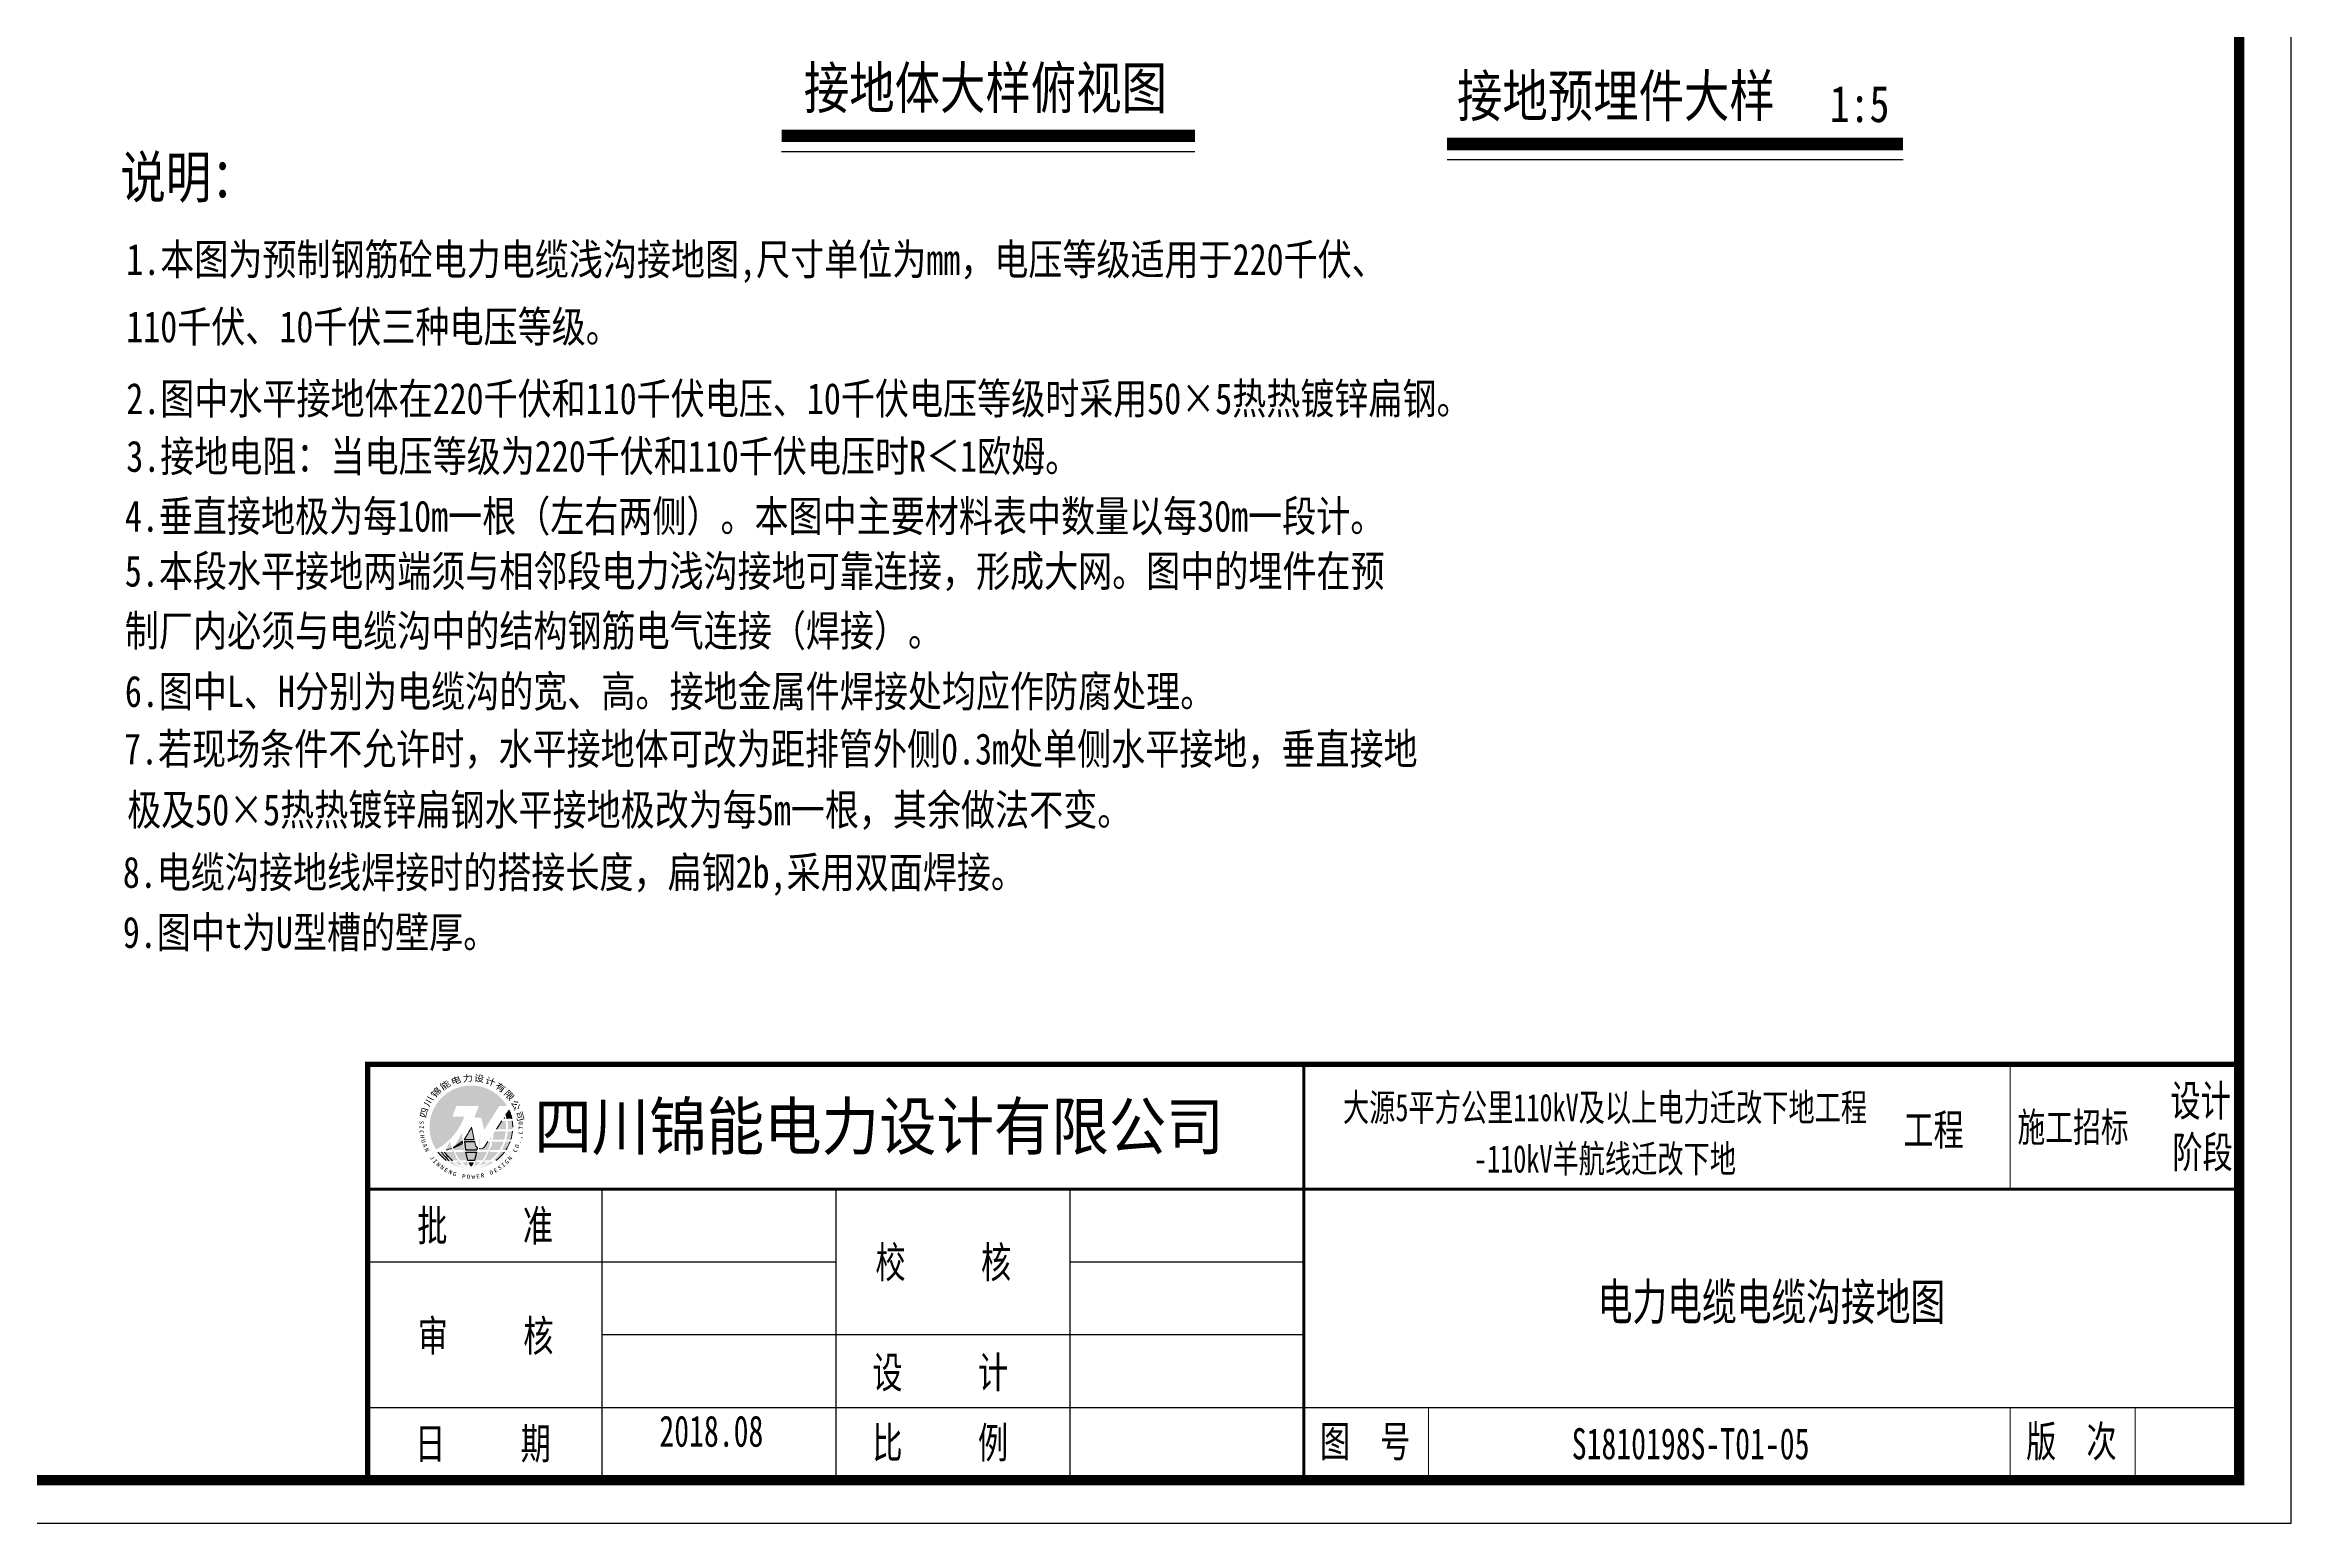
# Model space of a CAD drawing. Extents: x 468464 to 890083, y 3371610 to 6748633.
# Drawn here: x 470837.6 to 471053.6, y 3371609.6 to 3371751.8 of the extents above; entities that cross this region are included whole.
import ezdxf
from ezdxf.enums import TextEntityAlignment as Align

# ---------------------------------------------------------------- set-up
doc = ezdxf.new("R2010")
doc.units = 0
doc.layers.get('0').update_dxf_attribs({"linetype": 'CONTINUOUS'})
for name, color, linetype in [('GPSCOMMON', 7, 'CONTINUOUS'), ('原状电力线', 7, 'CONTINUOUS'), ('图框', 7, 'CONTINUOUS'), ('批量', 7, 'CONTINUOUS')]:
    doc.layers.add(name, color=color, linetype=linetype)
doc.styles.get("Standard").update_dxf_attribs({"font": '', "width": 0.75})
doc.styles.add('宋体-0.71', font='', dxfattribs={"width": 0.71})
doc.styles.add('宋体-0.8', font='', dxfattribs={"width": 0.8})
doc.styles.add('宋体-0.9', font='', dxfattribs={"width": 0.9})
doc.styles.add('宋体B', font='', dxfattribs={"width": 0.7, "height": 3.5})
doc.styles.add('宋体－0.71', font='', dxfattribs={"width": 0.71})
doc.styles.get('Standard').set_extended_font_data('SimSun')
doc.styles.get('宋体-0.71').set_extended_font_data('SimSun')
doc.styles.get('宋体-0.8').set_extended_font_data('SimSun')
doc.styles.get('宋体-0.9').set_extended_font_data('SimSun')
doc.styles.get('宋体B').set_extended_font_data('SimSun')
doc.styles.get('宋体－0.71').set_extended_font_data('SimSun')

# ---------------------------------------------------------------- blocks, each defined once
blk = doc.blocks.new('锦能logo')
h = blk.add_hatch(color=256)
h.set_gradient(color1=(0, 0, 255), color2=(209, 209, 255), rotation=134.99999999999994, one_color=1, tint=0.9100000262260437, name='CURVED')
h.paths.add_polyline_path([(2956.981062167134, 7398.653929549574, 0.1437894166291007), (2957.616142303794, 7396.491219602932, 0.1827803456007146), (2960.321191244089, 7399.67334109557), (2959.180153983889, 7399.67334109557), (2959.553200110413, 7400.673341095568), (2961.705198880404, 7400.673341095568), (2961.291227192975, 7399.563634659838), (2961.944313963222, 7399.563634659838), (2962.22901424623, 7398.383151630135), (2963.6834255885, 7400.673341095568), (2964.433883768071, 7400.673341095568, 0.7651000113716319)])
h = blk.add_hatch(color=256)
edge = h.paths.add_edge_path()
edge.add_line((2960.303633320672, 7397.453929549576), (2961.275626788034, 7397.453929549574))
edge.add_line((2961.275626788034, 7397.453929549574), (2961.028117067938, 7398.653859529253))
edge.add_arc((2949.396426195539, 7404.858068765025), 13.18288453989743, 325.8301632773273, 331.9250557706892, ccw=False)
h.paths.add_polyline_path([(2960.656764305257, 7395.45319312562), (2960.470422019384, 7396.254326736809), (2961.491919576964, 7396.254326736809), (2961.312051362964, 7395.45319312562)])
edge = h.paths.add_edge_path()
edge.add_line((2961.554203114296, 7396.67963156367), (2961.523220757679, 7396.454030657793))
edge.add_line((2961.523220757679, 7396.454030657793), (2960.438661576827, 7396.454030657792))
edge.add_line((2960.438661576827, 7396.454030657792), (2960.338518995747, 7397.25691873606))
edge.add_line((2960.338518995747, 7397.25691873606), (2961.331495671739, 7397.253929549575))
edge.add_line((2961.331495671739, 7397.253929549575), (2961.373950294682, 7397.011791336146))
edge.add_arc((2961.870947410163, 7397.066507578737), 0.4999999999999713, 186.2826018710461, 230.6920239323921)
h.paths.add_polyline_path([(2959.288296430605, 7396.660355698461), (2960.160759453479, 7397.090699799897), (2960.137815593471, 7397.262492086918)])
h = blk.add_hatch(color=256)
edge = h.paths.add_edge_path()
edge.add_spline(control_points=[(2964.321339429546, 7398.453929549575), (2964.333550000845, 7398.721104585125), (2964.320737977568, 7398.989764808892), (2964.28360268591, 7399.253929549574)], knot_values=[4.660048990562125, 4.660048990562125, 4.660048990562125, 4.660048990562125, 4.870036013834051, 4.870036013834051, 4.870036013834051, 4.870036013834051], degree=3, periodic=0)
edge.add_line((2964.28360268591, 7399.253929549574), (2963.946340973735, 7399.253929549574))
edge.add_line((2963.946340973735, 7399.253929549574), (2963.407530677874, 7398.453929549575))
edge.add_line((2963.407530677874, 7398.453929549575), (2964.321339429546, 7398.453929549575))
edge = h.paths.add_edge_path()
edge.add_line((2964.935806153789, 7399.253929549574), (2964.485973203536, 7399.253929549574))
edge.add_ellipse((2960.981062167133, 7398.653929549574), major_axis=(0, 4), ratio=0.8862548494234943, start_angle=267.13401601740213, end_angle=278.626926558679, ccw=False)
edge.add_line((2964.521647517566, 7398.453929549575), (2964.976059038221, 7398.453929549575))
edge.add_arc((2960.981062167133, 7398.653929549577), 3.999999999999988, 357.1340160173777, 359.9999999999757)
edge.add_arc((2960.981062167133, 7398.653929549573), 4, 1.13991e-11, 8.626926558690478)
edge = h.paths.add_edge_path()
edge.add_spline(control_points=[(2964.154284994874, 7397.453929549576), (2964.226842945412, 7397.701088076622), (2964.277265516587, 7397.956760359453), (2964.305052440105, 7398.228478990844), (2964.306294910523, 7398.241200859534), (2964.307479708482, 7398.253929549574)], knot_values=[4.39285942548523, 4.39285942548523, 4.39285942548523, 4.39285942548523, 4.597508568944722, 4.597508568944722, 4.607554696123628, 4.607554696123628, 4.607554696123628, 4.607554696123628], degree=3, periodic=0)
edge.add_line((2964.307479708481, 7398.253929549574), (2963.272828103908, 7398.253929549574))
edge.add_line((2963.272828103909, 7398.253929549574), (2963.152534636767, 7398.075323508726))
edge.add_ellipse((2960.981062167133, 7398.653929549574), major_axis=(0, 4), ratio=0.548638331573045, start_angle=252.54239687627899, end_angle=261.68290055675214, ccw=False)
edge.add_line((2963.074532614683, 7397.453929549574), (2964.154284994874, 7397.453929549574))
edge = h.paths.add_edge_path()
edge.add_line((2964.96101191556, 7398.253929549574), (2964.508311932138, 7398.253929549574))
edge.add_ellipse((2960.981062167133, 7398.653929549574), major_axis=(0, 4), ratio=0.8862548494234943, start_angle=252.5423968762787, end_angle=264.2608295227337, ccw=False)
edge.add_line((2964.362795140377, 7397.453929549574), (2964.796818972801, 7397.453929549574))
edge.add_arc((2960.981062167133, 7398.653929549573), 3.999999999999845, 342.5423968762892, 354.2608295227445)
edge = h.paths.add_edge_path()
edge.add_spline(control_points=[(2963.708071417149, 7396.453929549574), (2963.722060495244, 7396.476284119536), (2963.735835845721, 7396.498816594688), (2963.885982688607, 7396.750288058729), (2964.000270169787, 7396.996499318715), (2964.090091903093, 7397.253929549575)], knot_values=[4.097934744531436, 4.097934744531436, 4.097934744531436, 4.097934744531436, 4.119530461088637, 4.119530461088637, 4.337106801878666, 4.337106801878666, 4.337106801878666, 4.337106801878666], degree=3, periodic=0)
edge.add_line((2964.090091903093, 7397.253929549575), (2963.036809336644, 7397.253929549575))
edge.add_ellipse((2960.981062167133, 7398.653929549574), major_axis=(0, 4), ratio=0.548638331573045, start_angle=236.63298703077072, end_angle=249.5126848852783, ccw=False)
edge.add_line((2962.813875537502, 7396.453929549574), (2963.708071417149, 7396.453929549574))
edge = h.paths.add_edge_path()
edge.add_line((2964.728060966172, 7397.253929549575), (2964.301858023566, 7397.253929549575))
edge.add_ellipse((2960.981062167133, 7398.653929549574), major_axis=(0, 4), ratio=0.8862548494234943, start_angle=236.6329870307723, end_angle=249.51268488527768, ccw=False)
edge.add_line((2963.941737067337, 7396.453929549574), (2964.321720784831, 7396.453929549574))
edge.add_arc((2960.981062167133, 7398.653929549574), 3.999999999999916, 326.6329870307686, 339.5126848852755)
edge = h.paths.add_edge_path()
edge.add_spline(control_points=[(2962.784279539617, 7395.453929549574), (2963.0816886685, 7395.670685139674), (2963.349455536195, 7395.941706136046), (2963.573843342575, 7396.253929549574)], knot_values=[3.714253050741603, 3.714253050741603, 3.714253050741603, 3.714253050741603, 4.031885701711839, 4.031885701711839, 4.031885701711839, 4.031885701711839], degree=3, periodic=0)
edge.add_line((2963.573843342575, 7396.253929549574), (2962.736704828167, 7396.253929549574))
edge.add_ellipse((2960.981062167133, 7398.653929549574), major_axis=(0, 4), ratio=0.548638331573045, start_angle=216.8698976458475, end_angle=233.130102354157, ccw=False)
edge.add_line((2962.297794162909, 7395.453929549574), (2962.784279539617, 7395.453929549574))
edge = h.paths.add_edge_path()
edge.add_line((2964.181062167133, 7396.253929549574), (2963.817077685288, 7396.253929549574))
edge.add_ellipse((2960.981062167133, 7398.653929549574), major_axis=(0, 4), ratio=0.8862548494234943, start_angle=216.8698976458474, end_angle=233.1301023541559, ccw=False)
edge.add_line((2963.108073805749, 7395.453929549574), (2963.381062167133, 7395.453929549574))
edge.add_arc((2960.981062167133, 7398.653929549574), 3.999999999999961, 306.8698976458538, 323.1301023541625)
h = blk.add_hatch(color=256)
edge = h.paths.add_edge_path()
edge.add_line((2964.636341288388, 7400.278409326524), (2964.359166231878, 7399.866872934381))
edge.add_ellipse((2960.981062167133, 7398.653929549574), major_axis=(0, 4), ratio=0.8862548494234943, start_angle=281.5369590328168, end_angle=287.6520596271704, ccw=False)
edge.add_line((2964.45445762818, 7399.453929549574), (2964.900245755586, 7399.453929549574))
edge.add_arc((2960.981062167133, 7398.653929549574), 3.999999999999953, 11.53695903281878, 23.96132766610068)
edge = h.paths.add_edge_path()
edge.add_spline(control_points=[(2964.250670857409, 7399.453929549574), (2964.238540475621, 7399.518107791411), (2964.224955721538, 7399.581923909234), (2964.209926932942, 7399.645289493854)], knot_values=[4.923285607825284, 4.923285607825284, 4.923285607825284, 4.923285607825284, 4.974821320729691, 4.974821320729691, 4.974821320729691, 4.974821320729691], degree=3, periodic=0)
edge.add_line((2964.209926932942, 7399.645289493854), (2964.081043547701, 7399.453929549574))
edge.add_line((2964.081043547701, 7399.453929549574), (2964.250670857409, 7399.453929549574))
h = blk.add_hatch(color=256)
edge = h.paths.add_edge_path()
edge.add_ellipse((2960.981062167133, 7398.653929549574), major_axis=(0, 4), ratio=0.2227920946588142, start_angle=112.99399430776069, end_angle=123.36701296922661, ccw=False)
edge.add_arc((2957.627393821145, 7401.120008587621), 4.758928899940781, 290.43028847167915, 302.16282589198244, ccw=False)
edge.add_spline(control_points=[(2959.288581126923, 7396.660427776624), (2959.311716001526, 7396.59007686566), (2959.336077830355, 7396.521201268988), (2959.361581253227, 7396.453929549574)], knot_values=[2.11062697296516, 2.11062697296516, 2.11062697296516, 2.11062697296516, 2.174523381089376, 2.174523381089376, 2.174523381089376, 2.174523381089376], degree=3, periodic=0)
edge.add_line((2959.361581253227, 7396.453929549574), (2960.236789836156, 7396.453929549574))
edge = h.paths.add_edge_path()
edge.add_ellipse((2960.981062167133, 7398.653929549574), major_axis=(0, 4), ratio=0.548638331573045, start_angle=120.9869532087852, end_angle=123.36701296923081, ccw=False)
edge.add_arc((2957.627393821145, 7401.120008587621), 4.75892889994079, 281.33658652327006, 288.02179753906887, ccw=False)
edge.add_line((2958.562867329798, 7396.453929549574), (2959.148248796764, 7396.453929549574))
edge = h.paths.add_edge_path()
edge.add_ellipse((2960.981062167133, 7398.653929549574), major_axis=(0, 4), ratio=0.8862548494234943, start_angle=126.86989764584419, end_angle=143.1301023541536, ccw=False)
edge.add_line((2958.145046648978, 7396.253929549574), (2957.781062167133, 7396.253929549574))
edge.add_arc((2960.981062167133, 7398.653929549574), 3.999999999999808, 216.869897645844, 233.130102354156)
edge.add_line((2958.581062167133, 7395.453929549574), (2958.854050528517, 7395.453929549574))
edge = h.paths.add_edge_path()
edge.add_ellipse((2960.981062167133, 7398.653929549574), major_axis=(0, 4), ratio=0.548638331573045, start_angle=126.869897645843, end_angle=143.1301023541535, ccw=False)
edge.add_line((2959.225419506099, 7396.253929549574), (2958.388133573606, 7396.253929549574))
edge.add_spline(control_points=[(2958.388133573605, 7396.253929549574), (2958.428873015288, 7396.197209226918), (2958.47105159217, 7396.141861338325), (2958.514584378582, 7396.087959601681)], knot_values=[2.251264128307453, 2.251264128307453, 2.251264128307453, 2.251264128307453, 2.308950918631056, 2.308950918631056, 2.308950918631056, 2.308950918631056], degree=3, periodic=0)
edge.add_spline(control_points=[(2958.514584378582, 7396.087959601681), (2958.579933067868, 7396.007045694479), (2958.648333350761, 7395.929390565146), (2958.719497950681, 7395.855243577877)], knot_values=[2.308950918631056, 2.308950918631056, 2.308950918631056, 2.308950918631056, 2.395546711078183, 2.395546711078183, 2.395546711078183, 2.395546711078183], degree=3, periodic=0)
edge.add_spline(control_points=[(2958.719497950681, 7395.855243577877), (2958.784879693385, 7395.787121797534), (2958.852594748059, 7395.721961178952), (2958.922420333952, 7395.659955102126)], knot_values=[2.395546711078183, 2.395546711078183, 2.395546711078183, 2.395546711078183, 2.475105702872352, 2.475105702872352, 2.475105702872352, 2.475105702872352], degree=3, periodic=0)
edge.add_spline(control_points=[(2958.922420333952, 7395.659955102126), (2958.998625351018, 7395.592284003029), (2959.07734416236, 7395.528370189746), (2959.158287177293, 7395.46846503519)], knot_values=[2.475105702872352, 2.475105702872352, 2.475105702872352, 2.475105702872352, 2.5619333928921, 2.5619333928921, 2.5619333928921, 2.5619333928921], degree=3, periodic=0)
edge.add_spline(control_points=[(2959.158287177293, 7395.46846503519), (2959.164869775819, 7395.463593316706), (2959.171467084271, 7395.458748109767), (2959.178078946897, 7395.453929549574)], knot_values=[2.5619333928921, 2.5619333928921, 2.5619333928921, 2.5619333928921, 2.568994555918444, 2.568994555918444, 2.568994555918444, 2.568994555918444], degree=3, periodic=0)
edge.add_line((2959.178078946897, 7395.453929549574), (2959.664330171358, 7395.453929549574))
edge = h.paths.add_edge_path()
edge.add_ellipse((2960.981062167133, 7398.653929549574), major_axis=(0, 4), ratio=0.2227920946588142, start_angle=126.8698976458474, end_angle=143.1301023541531, ccw=False)
edge.add_line((2960.268127464225, 7396.253929549574), (2959.44278636639, 7396.253929549574))
edge.add_spline(control_points=[(2959.44278636639, 7396.253929549574), (2959.566802330377, 7395.968304404979), (2959.711907769087, 7395.717357848514), (2959.885958734283, 7395.492582574107), (2959.901564914547, 7395.473031038097), (2959.917281615523, 7395.453929549574)], knot_values=[2.239461292921109, 2.239461292921109, 2.239461292921109, 2.239461292921109, 2.525164764367402, 2.525164764367402, 2.553069319174483, 2.553069319174483, 2.553069319174483, 2.553069319174483], degree=3, periodic=0)
edge.add_line((2959.917281615523, 7395.453929549574), (2960.446361139952, 7395.453929549574))
edge = h.paths.add_edge_path()
edge.add_ellipse((2960.981062167133, 7398.653929549574), major_axis=(0, 4), ratio=0.8862548494234943, start_angle=148.2116693829467, end_angle=179.9999999999962, ccw=False)
edge.add_line((2959.113607321071, 7395.253929549574), (2958.873931416562, 7395.253929549574))
edge.add_arc((2960.981062167133, 7398.653929549574), 4, 238.2116693829475, 269.9999999999968)
h = blk.add_hatch(color=256)
edge = h.paths.add_edge_path()
edge.add_ellipse((2960.981062167133, 7398.653929549574), major_axis=(0, 4), ratio=0.548638331573045, start_angle=148.2116693829451, end_angle=156.4349843470533, ccw=False)
edge.add_line((2959.825009467735, 7395.253929549574), (2959.487741293253, 7395.253929549574))
edge.add_spline(control_points=[(2959.487741293253, 7395.253929549574), (2959.497414595796, 7395.248441286056), (2959.50711107926, 7395.243007554984), (2959.705199304247, 7395.133381292929), (2959.901981436066, 7395.049746957019), (2960.103702934556, 7394.987501514934)], knot_values=[2.675861574488249, 2.675861574488249, 2.675861574488249, 2.675861574488249, 2.685596137520381, 2.685596137520381, 2.87426176627722, 2.87426176627722, 2.87426176627722, 2.87426176627722], degree=3, periodic=0)
edge = h.paths.add_edge_path()
edge.add_ellipse((2960.981062167133, 7398.653929549574), major_axis=(0, 4), ratio=0.2227920946588142, start_angle=148.2116693829511, end_angle=159.7350271753392, ccw=False)
edge.add_line((2960.511610093494, 7395.253929549574), (2960.102659638547, 7395.253929549574))
edge.add_spline(control_points=[(2960.102659638531, 7395.253929549589), (2960.271023879841, 7395.093847910067), (2960.447455135382, 7394.981508139251), (2960.639160360004, 7394.912288348518), (2960.655780749933, 7394.90669959402), (2960.672395110727, 7394.901526130303)], knot_values=[2.660182515614395, 2.660182515614395, 2.660182515614395, 2.660182515614395, 2.946025558428636, 2.946025558428636, 2.973172350748402, 2.973172350748402, 2.973172350748402, 2.973172350748402], degree=3, periodic=0)
edge = h.paths.add_edge_path(flags=17)
edge.add_spline(control_points=[(2961.858516553375, 7394.987577166084), (2962.070582387616, 7395.053111472752), (2962.277192669183, 7395.142258694488), (2962.474328626089, 7395.253929549574)], knot_values=[3.408957094167295, 3.408957094167295, 3.408957094167295, 3.408957094167295, 3.607306422438473, 3.607306422438473, 3.607306422438473, 3.607306422438473], degree=3, periodic=0)
edge.add_line((2962.474328626089, 7395.253929549574), (2962.137114866532, 7395.253929549574))
edge.add_ellipse((2960.981062167133, 7398.653929549574), major_axis=(0, 4), ratio=0.548638331573045, start_angle=203.5677259901117, end_angle=211.7883306170559, ccw=False)
edge = h.paths.add_edge_path()
edge.add_line((2963.088192917704, 7395.253929549574), (2962.848517013196, 7395.253929549574))
edge.add_ellipse((2960.981062167133, 7398.653929549574), major_axis=(0, 4), ratio=0.8862548494234943, start_angle=179.9999999999962, end_angle=211.7883306170542, ccw=False)
edge.add_arc((2960.981062167133, 7398.653929549574), 4, 269.9999999999968, 301.7883306170561)
h = blk.add_hatch(color=256)
edge = h.paths.add_edge_path()
edge.add_spline(control_points=[(2962.871261622121, 7397.453929549574), (2962.886847128583, 7397.541483108903), (2962.900749563245, 7397.630106074602), (2962.912924268924, 7397.719561386606)], knot_values=[4.39846764421691, 4.39846764421691, 4.39846764421691, 4.39846764421691, 4.469670888643413, 4.469670888643413, 4.469670888643413, 4.469670888643413], degree=3, periodic=0)
edge.add_line((2962.912924268924, 7397.719561386606), (2962.734017808048, 7397.453929549574))
edge.add_line((2962.734017808048, 7397.453929549574), (2962.871261622121, 7397.453929549574))
edge = h.paths.add_edge_path()
edge.add_spline(control_points=[(2962.600473923594, 7396.453929549574), (2962.640374726167, 7396.559172065085), (2962.677499260145, 7396.668319759509), (2962.757534068245, 7396.932966224926), (2962.797902888273, 7397.091194768968), (2962.832336246277, 7397.253929549575)], knot_values=[4.108645960211935, 4.108645960211935, 4.108645960211935, 4.108645960211935, 4.208607940612338, 4.208607940612338, 4.343707102819545, 4.343707102819545, 4.343707102819545, 4.343707102819545], degree=3, periodic=0)
edge.add_line((2962.832336246277, 7397.253929549575), (2962.599315234083, 7397.253929549575))
edge.add_line((2962.599315234084, 7397.253929549575), (2962.271781169773, 7396.767622488517))
edge.add_arc((2961.870947410164, 7397.066507578737), 0.4999999999999713, 255.2323980017045, 323.2896350481477, ccw=False)
edge.add_ellipse((2960.981062167133, 7398.653929549574), major_axis=(0, 4), ratio=0.2227920946588142, start_angle=236.6329870307735, end_angle=238.820130398395, ccw=False)
edge.add_line((2961.72533449811, 7396.453929549574), (2962.600473923594, 7396.453929549574))
edge = h.paths.add_edge_path()
edge.add_spline(control_points=[(2962.044765516351, 7395.453929549574), (2962.077254990169, 7395.493381026517), (2962.109265684618, 7395.534732932496), (2962.280280676527, 7395.769808874506), (2962.408222392252, 7395.997981287271), (2962.519292112041, 7396.253929549574)], knot_values=[3.730062961207604, 3.730062961207604, 3.730062961207604, 3.730062961207604, 3.787747146551104, 3.787747146551104, 4.043715071269597, 4.043715071269597, 4.043715071269597, 4.043715071269597], degree=3, periodic=0)
edge.add_line((2962.519292112041, 7396.253929549574), (2961.693996870041, 7396.253929549574))
edge.add_ellipse((2960.981062167133, 7398.653929549574), major_axis=(0, 4), ratio=0.2227920946588142, start_angle=216.869897645847, end_angle=233.13010235415152, ccw=False)
edge.add_line((2961.515763194314, 7395.453929549574), (2962.044765516351, 7395.453929549574))
edge = h.paths.add_edge_path()
edge.add_spline(control_points=[(2961.687206736099, 7395.108670120731), (2961.710849277093, 7395.126184182917), (2961.734401723015, 7395.144603203798), (2961.757839030543, 7395.1639211968)], knot_values=[3.526917542540041, 3.526917542540041, 3.526917542540041, 3.526917542540041, 3.566033487143058, 3.566033487143058, 3.566033487143058, 3.566033487143058], degree=3, periodic=0)
edge.add_spline(control_points=[(2961.757839030543, 7395.1639211968), (2961.791066722037, 7395.191308827008), (2961.824062991302, 7395.220503344761), (2961.856756475953, 7395.251487690944)], knot_values=[3.566033487143058, 3.566033487143058, 3.566033487143058, 3.566033487143058, 3.621489197586636, 3.621489197586636, 3.621489197586636, 3.621489197586636], degree=3, periodic=0)
edge.add_spline(control_points=[(2961.856756475953, 7395.251487690944), (2961.857614028328, 7395.252300412498), (2961.858471372382, 7395.25311436548), (2961.859328506827, 7395.253929549591)], knot_values=[3.621489197586636, 3.621489197586636, 3.621489197586636, 3.621489197586636, 3.622943804725669, 3.622943804725669, 3.622943804725669, 3.622943804725669], degree=3, periodic=0)
edge.add_line((2961.85932850681, 7395.253929549574), (2961.450514240773, 7395.253929549574))
edge.add_ellipse((2960.981062167133, 7398.653929549574), major_axis=(0, 4), ratio=0.2227920946588142, start_angle=200.2593301670571, end_angle=211.7883306170499, ccw=False)
edge.add_spline(control_points=[(2961.289646889722, 7394.901389705381), (2961.306832910057, 7394.9067557857), (2961.32402443564, 7394.91257148374), (2961.34122246483, 7394.918837188779)], knot_values=[3.309935535646117, 3.309935535646117, 3.309935535646117, 3.309935535646117, 3.338035074114369, 3.338035074114369, 3.338035074114369, 3.338035074114369], degree=3, periodic=0)
edge.add_spline(control_points=[(2961.34122246483, 7394.918837188779), (2961.358880588583, 7394.925270518653), (2961.376545568579, 7394.932178255442), (2961.399365473753, 7394.941710888665), (2961.404513032477, 7394.943903845129), (2961.409660913406, 7394.946139630558)], knot_values=[3.338035074114369, 3.338035074114369, 3.338035074114369, 3.338035074114369, 3.36688635248987, 3.36688635248987, 3.375288881217743, 3.375288881217743, 3.375288881217743, 3.375288881217743], degree=3, periodic=0)
edge.add_spline(control_points=[(2961.409660913406, 7394.946139630558), (2961.433397456778, 7394.956448691416), (2961.457140850441, 7394.967668326879), (2961.480866759613, 7394.979792719738)], knot_values=[3.375288881217743, 3.375288881217743, 3.375288881217743, 3.375288881217743, 3.4140323934231, 3.4140323934231, 3.4140323934231, 3.4140323934231], degree=3, periodic=0)
edge.add_spline(control_points=[(2961.480866759613, 7394.979792719738), (2961.503459204677, 7394.991337890781), (2961.526035795927, 7395.003703437707), (2961.548575522274, 7395.016884337836)], knot_values=[3.4140323934231, 3.4140323934231, 3.4140323934231, 3.4140323934231, 3.450925001616034, 3.450925001616034, 3.450925001616034, 3.450925001616034], degree=3, periodic=0)
edge.add_spline(control_points=[(2961.548575522274, 7395.016884337836), (2961.572467203149, 7395.030855841071), (2961.596317464107, 7395.04574344226), (2961.620101281948, 7395.061541159631)], knot_values=[3.450925001616034, 3.450925001616034, 3.450925001616034, 3.450925001616034, 3.490030464037291, 3.490030464037291, 3.490030464037291, 3.490030464037291], degree=3, periodic=0)
edge.add_spline(control_points=[(2961.620101281948, 7395.061541159631), (2961.642535885747, 7395.076442700357), (2961.664911371012, 7395.092154027529), (2961.687206736099, 7395.108670120731)], knot_values=[3.490030464037291, 3.490030464037291, 3.490030464037291, 3.490030464037291, 3.526917542540041, 3.526917542540041, 3.526917542540041, 3.526917542540041], degree=3, periodic=0)
h = blk.add_hatch(color=256)
edge = h.paths.add_edge_path()
edge.add_spline(control_points=[(2960.981062167194, 7394.853935159444), (2960.981727004263, 7394.854017897967), (2960.991820073574, 7394.85503193055), (2961.038327152559, 7394.893489684063), (2961.071455213247, 7394.93046201283), (2961.148447622351, 7395.051408580002), (2961.192914586096, 7395.141947061633), (2961.236713616394, 7395.253929549574)], knot_values=[3.169311877621223, 3.169311877621223, 3.169311877621223, 3.169311877621223, 3.323781551669675, 3.323781551669675, 3.478251225718127, 3.478251225718127, 3.66092720216701, 3.66092720216701, 3.66092720216701, 3.66092720216701], degree=3, periodic=0)
edge.add_line((2961.236713616394, 7395.253929549574), (2960.725135237765, 7395.253929549574))
edge.add_spline(control_points=[(2960.725135237765, 7395.253929549574), (2960.779769687456, 7395.113926995359), (2960.836751859494, 7395.007446897527), (2960.9219513646, 7394.892951199977), (2960.953212038973, 7394.867689729759), (2960.977467314246, 7394.854184245434), (2960.980650265171, 7394.853986420347), (2960.981062167138, 7394.853935159435)], knot_values=[2.62227151623049, 2.62227151623049, 2.62227151623049, 2.62227151623049, 2.850686360674083, 2.850686360674083, 3.018171193868114, 3.018171193868114, 3.113873434683093, 3.113873434683093, 3.113873434683093, 3.113873434683093], degree=3, periodic=0)
at = {"color": 7, "lineweight": 0}
for p, q in [((2961.275626788034, 7397.453929549574), (2961.028117067938, 7398.653859529253)), ((2963.946340973735, 7399.253929549574), (2963.407530677874, 7398.453929549575)), ((2964.636341288388, 7400.278409326524), (2964.359166231878, 7399.866872934381)), ((2961.373950294682, 7397.011791336146), (2961.331495671739, 7397.253929549575)), ((2962.599315234083, 7397.253929549575), (2962.271781169773, 7396.767622488517))]:
    blk.add_line(p, q, dxfattribs=at)
for p, q in [((2960.137815593471, 7397.262492086918), (2959.288296430605, 7396.660355698461)), ((2959.288296430605, 7396.660355698461), (2960.160759453479, 7397.090699799897)), ((2960.160759453479, 7397.090699799897), (2960.137815593471, 7397.262492086918)), ((2960.303633320672, 7397.453929549576), (2961.275626788034, 7397.453929549574)), ((2960.338518995747, 7397.25691873606), (2961.331495671739, 7397.253929549575)), ((2960.338518995747, 7397.25691873606), (2960.438661576827, 7396.454030657792)), ((2961.554203114296, 7396.67963156367), (2961.523220757679, 7396.454030657793)), ((2960.438661576827, 7396.454030657792), (2961.523220757679, 7396.454030657793)), ((2960.470422019384, 7396.254326736809), (2961.491919576964, 7396.254326736809)), ((2960.656764305257, 7395.45319312562), (2960.470422019384, 7396.254326736809)), ((2961.312051362964, 7395.45319312562), (2960.656764305257, 7395.45319312562)), ((2961.491919576964, 7396.254326736809), (2961.312051362964, 7395.45319312562))]:
    blk.add_line(p, q)
for centre, radius, start, end in [((2949.396426195539, 7404.858068765025), 13.18288453989743, 325.8301632773273, 331.9250557706892), ((2960.981062167133, 7398.653929549574), 3.999999999999999, 11.53695903280796, 23.96132766610368), ((2960.981062167133, 7398.653929549573), 4, 0, 8.626926558710773), ((2957.627393821145, 7401.120008587621), 4.758928899940781, 281.3365865232777, 288.0217975390541), ((2961.870947410163, 7397.066507578737), 0.4999999999999713, 186.2826018710461, 230.6920239323921), ((2961.870947410164, 7397.066507578737), 0.4999999999999713, 255.232398001711, 323.2896350481268), ((2960.981062167133, 7398.653929549574), 4, 326.6329870307663, 339.5126848852572), ((2960.981062167133, 7398.653929549573), 3.999999999999999, 342.5423968762713, 354.2608295227657), ((2960.981062167133, 7398.653929549574), 4, 216.8698976458544, 233.1301023541664), ((2960.981062167133, 7398.653929549574), 4, 306.8698976458335, 323.1301023541456)]:
    blk.add_arc(centre, radius, start, end, dxfattribs=at)
for start_param, end_param in [(4.913746901175043, 5.020475540637175), (2.214297435588184, 2.498091544796467)]:
    blk.add_ellipse((2960.981062167133, 7398.653929549574), major_axis=(0, 4), ratio=0.8862548494234943, start_param=start_param, end_param=end_param)
blk.add_open_spline([(2958.388133573605, 7396.253929549574), (2958.612520476636, 7395.941522284908), (2958.880565643273, 7395.670749807746), (2959.178078946897, 7395.453929549574)], degree=3)
at = {"width": 1.199999999999999}
for s, height, rotation, style, p in [('能', 0.6, 34.0909090909091, '宋体-0.8', (2958.246008285137, 7402.167906883606)), ('电', 0.6, 20.45454545454546, '宋体-0.8', (2959.165383876876, 7402.687764077343)), ('力', 0.6, 6.818181818181818, '宋体-0.71', (2960.194816752031, 7402.993218109758)), ('设', 0.6, 353.1818181818182, '宋体－0.71', (2961.217755710953, 7403.090085648852)), ('计', 0.6, 339.5454545454545, '宋体-0.8', (2962.264045471879, 7402.92139644756)), ('川', 0.6, 61.36363636363636, '宋体-0.8', (2956.929735555601, 7400.541327975904)), ('锦', 0.6, 47.72727272727273, '宋体-0.9', (2957.506557434682, 7401.419712636435)), ('有', 0.6, 325.9090909090909, '宋体-0.8', (2963.230902280205, 7402.483390558791)), ('限', 0.6, 312.2727272727273, '宋体－0.71', (2964.07805952731, 7401.866034095592)), ('公', 0.6, 298.6363636363636, '宋体-0.8', (2964.75650162721, 7401.045383321623)), ('I', 0.4, 268.4131932482936, '宋体-0.8', (2956.006947292615, 7398.817443283114)), ('S', 0.4, 262.9846218197222, '宋体-0.8', (2956.044725810823, 7399.287284823755)), ('四', 0.6, 75.00000000000001, '宋体-0.8', (2956.620283041136, 7399.489826739384)), ('司', 0.6, 285, '宋体-0.8', (2965.244470925319, 7400.092294421289)), ('D', 0.4, 92.9846218197223, '宋体-0.8', (2965.952385471478, 7398.887382177773)), ('T', 0.4, 87.55605039115088, '宋体-0.8', (2965.952174378707, 7398.416024303976)), ('C', 0.4, 273.8417646768651, '宋体-0.8', (2956.013787457748, 7398.346134995589)), ('H', 0.4, 279.2703361054365, '宋体-0.8', (2956.065184948741, 7397.877587679225)), ('U', 0.4, 284.6989075340079, '宋体-0.8', (2956.16067872108, 7397.416004285682)), ('A', 0.4, 290.1274789625793, '宋体-0.8', (2956.29941217887, 7396.965525299001)), ('N', 0.4, 295.5560503911508, '宋体-0.8', (2956.480140858645, 7396.530191594751)), ('C', 0.4, 60.41319324829371, '宋体-0.8', (2965.296179874169, 7396.17435000853)), ('O', 0.4, 65.84176467686511, '宋体-0.8', (2965.511406205129, 7396.593701789512)), ('L', 0.4, 82.12747896257942, '宋体-0.8', (2965.907371537007, 7397.946800481983)), ('.', 0.4, 71.2703361054365, '宋体-0.8', (2965.685994555029, 7397.031534175053)), (',', 0.4, 76.698907534008, '宋体-0.8', (2965.818378835732, 7397.483919731822)), ('J', 0.4, 306.4131932482936, '宋体-0.8', (2956.960737049911, 7395.720409227881)), ('I', 0.4, 311.8417646768651, '宋体-0.8', (2957.256293529224, 7395.353224455203)), ('N', 0.4, 317.2703361054363, '宋体-0.8', (2957.585261836886, 7395.01564758647)), ('N', 0.4, 322.6989075340079, '宋体-0.8', (2957.944691069446, 7394.710706745434)), ('E', 0.4, 328.1274789625793, '宋体-0.8', (2958.331357083612, 7394.441137304956)), ('N', 0.4, 333.5560503911507, '宋体-0.8', (2958.741791417379, 7394.209357350224)), ('G', 0.4, 338.9846218197222, '宋体-0.8', (2959.172312402744, 7394.017445988105)), ('D', 0.4, 22.4131932482936, '宋体-0.8', (2962.85483972493, 7394.04334247309)), ('E', 0.4, 27.84176467686501, '宋体-0.8', (2963.282619124345, 7394.241289625599)), ('S', 0.4, 33.2703361054365, '宋体-0.8', (2963.689753153948, 7394.47881893261)), ('I', 0.4, 38.69890753400791, '宋体-0.8', (2964.072589750047, 7394.753799714553)), ('G', 0.4, 44.1274789625794, '宋体-0.8', (2964.427694801189, 7395.063765345557)), ('N', 0.4, 49.55605039115081, '宋体-0.8', (2964.751882952747, 7395.405935379516)), ('P', 0.4, 349.841764676865, '宋体-0.8', (2960.078021393778, 7393.759741885864)), ('O', 0.4, 355.2703361054365, '宋体-0.8', (2960.545085030853, 7393.696260796764)), ('W', 0.4, 0.6989075340078, '宋体-0.8', (2961.01605945935, 7393.677250866407)), ('E', 0.4, 6.127478962579288, '宋体-0.8', (2961.486719955994, 7393.702882617207)), ('R', 0.4, 11.5560503911507, '宋体-0.8', (2961.952844613533, 7393.772926127857))]:
    blk.add_text(s, height=height, rotation=rotation, dxfattribs=dict(at, style=style)).set_placement(p)

msp = doc.modelspace()

# ---------------------------------------------------------------- linework, layer by layer
at = {"layer": 'GPSCOMMON'}
for p, q in [((470908.440571362, 3371741.505773373), (470948.1779595737, 3371741.505773373)), ((470972.4165288797, 3371740.733269721), (471016.2623747959, 3371740.733269721))]:
    msp.add_line(p, q, dxfattribs=at)
at = {"layer": 'GPSCOMMON', "const_width": 1.199999999999999}
for points in [[(470908.440571362, 3371743.005773373), (470948.1779595737, 3371743.005773373)], [(470972.4165288797, 3371742.233269721), (471016.2623747959, 3371742.233269721)]]:
    msp.add_lwpolyline(points, dxfattribs=at)
at = {"layer": '原状电力线', "lineweight": 13}
for p, q in [((471026.5667334257, 3371653.694953691), (471026.5667334257, 3371641.694953691)), ((471048.5667334257, 3371653.694953691), (471048.5667334257, 3371613.694953691)), ((470970.6499081663, 3371620.694953691), (470970.6499081663, 3371613.694953691)), ((471026.5667334257, 3371620.694953691), (471026.5667334257, 3371613.694953691)), ((471038.5667334257, 3371620.694953691), (471038.5667334257, 3371613.694953691))]:
    msp.add_line(p, q, dxfattribs=at)
at = {"layer": '原状电力线'}
for p, q in [((470891.1499081663, 3371641.694953691), (470891.1499081663, 3371613.694953691)), ((470913.6499081663, 3371641.694953691), (470913.6499081663, 3371613.694953691)), ((470936.1499081663, 3371641.694953691), (470936.1499081663, 3371613.694953691)), ((470868.6499081663, 3371634.694953691), (470913.6499081663, 3371634.694953691)), ((470936.1499081663, 3371634.694953691), (470958.6499081663, 3371634.694953691)), ((470891.1499081663, 3371627.694953691), (470958.6499081663, 3371627.694953691)), ((470868.6499081663, 3371620.694953691), (471048.5667334257, 3371620.694953691)), ((471048.5667334257, 3371613.694953691), (470868.6499081663, 3371613.694953691))]:
    msp.add_line(p, q, dxfattribs=at)
at = {"layer": '原状电力线', "lineweight": 60, "const_width": 0.5}
msp.add_lwpolyline([(470868.6499081663, 3371613.694953691), (470868.6499081663, 3371653.694953691), (471048.6499081663, 3371653.694953691)], dxfattribs=at)
at = {"layer": '原状电力线', "lineweight": 30, "const_width": 0.3}
for points in [[(470958.6499081663, 3371613.694953691), (470958.6499081663, 3371653.694953691)], [(470868.8999081663, 3371641.694953691), (471048.5667334257, 3371641.694953691)]]:
    msp.add_lwpolyline(points, dxfattribs=at)
at = {"layer": '图框'}
msp.add_lwpolyline([(471053.5667334257, 3371906.561840132), (470633.5667334257, 3371906.561840132), (470633.5667334257, 3371609.561840132), (471053.5667334257, 3371609.561840132)], close=True, dxfattribs=at)
at = {"layer": '图框', "const_width": 1}
msp.add_lwpolyline([(470658.5667334257, 3371613.694953691), (471048.5667334257, 3371613.694953691), (471048.5667334257, 3371900.694953691), (470658.5667334257, 3371900.694953691)], close=True, dxfattribs=at)
at = {"layer": '批量', "color": 1}
msp.add_lwpolyline([(470628.5667334257, 3371910.694953691), (471048.5667334257, 3371910.694953691), (471048.5667334257, 3371613.694953691), (470628.5667334257, 3371613.694953691)], close=True, dxfattribs=at)

# ---------------------------------------------------------------- block references
at = {"layer": '原状电力线'}
msp.add_blockref('锦能logo', (467917.6102598265, 3364249.001444284), dxfattribs=at)

# ---------------------------------------------------------------- texts
at = {"layer": 'GPSCOMMON', "width": 0.8}
for s, height, p in [('接地体大样俯视图', 3.999999999999999, (470910.5742749323, 3371745.628805137)), ('接地预埋件大样', 3.999999999999999, (470973.3752468984, 3371744.859013025)), ('1:5', 3.499999999999997, (471009.2292251568, 3371744.328550598)), ('说明：', 3.999999999999999, (470844.869323153, 3371737.043699967)), ('1.本图为预制钢筋砼电力电缆浅沟接地图,尺寸单位为mm，电压等级适用于220千伏、', 2.999999999999999, (470845.4342421329, 3371729.630973478)), ('110千伏、10千伏三种电压等级。', 2.999999999999999, (470845.4342421329, 3371723.152990541)), ('2.图中水平接地体在220千伏和110千伏电压、10千伏电压等级时采用50×5热热镀锌扁钢。', 2.999999999999999, (470845.4342421329, 3371716.237778564)), ('3.接地电阻：当电压等级为220千伏和110千伏电压时R＜1欧姆。', 2.999999999999999, (470845.4342421329, 3371710.692724939)), ('4.垂直接地极为每10m一根（左右两侧）。本图中主要材料表中数量以每30m一段计。', 2.999999999999999, (470845.2985391452, 3371704.928635031)), ('5.本段水平接地两端须与相邻段电力浅沟接地可靠连接，形成大网。图中的埋件在预', 2.999999999999999, (470845.2985391452, 3371699.648689327)), ('制厂内必须与电缆沟中的结构钢筋电气连接（焊接）。', 2.999999999999999, (470845.2985391452, 3371693.910605161)), ('6.图中L、H分别为电缆沟的宽、高。接地金属件焊接处均应作防腐处理。', 2.999999999999999, (470845.2985391452, 3371688.076894479)), ('7.若现场条件不允许时，水平接地体可改为距排管外侧0.3m处单侧水平接地，垂直接地', 2.999999999999999, (470845.214946557, 3371682.539474679)), ('极及50×5热热镀锌扁钢水平接地极改为每5m一根，其余做法不变。', 2.999999999999999, (470845.5181236921, 3371676.685882161)), ('8.电缆沟接地线焊接时的搭接长度，扁钢2b,采用双面焊接。', 2.999999999999999, (470845.1039384171, 3371670.673519903)), ('9.图中t为U型槽的壁厚。', 2.999999999999999, (470845.1039384171, 3371664.89468689))]:
    msp.add_text(s, height=height, rotation=359.9999999997916, dxfattribs=at).set_placement(p)
at = {"layer": '原状电力线', "style": '宋体B', "width": 0.7}
for s, height, p in [('大源5平方公里110kV及以上电力迁改下地工程', 2.64, (470987.6061862577, 3371649.545784342)), ('-110kV羊航线迁改下地', 2.64, (470987.6061862577, 3371644.604771361)), ('电力电缆电缆沟接地图', 3.5, (471003.608320796, 3371630.843400974)), ('2018.08', 3, (470901.6849583271, 3371618.409729095)), ('S1810198S-T01-05', 3, (470995.8358225863, 3371617.194953691))]:
    msp.add_text(s, height=height, dxfattribs=at).set_placement(p, align=Align.MIDDLE_CENTER)
at = {"layer": '原状电力线'}
for s, height, style, width, p in [('设计', 3, '宋体-0.71', 0.71, (471041.9666542311, 3371648.704763685)), ('四川锦能电力设计有限公司', 4.5, '宋体-0.9', 0.9, (470884.6634679521, 3371645.483453471)), ('工程', 3, '宋体-0.71', 0.71, (471016.293016331, 3371645.893191609)), ('施工招标', 2.8, '宋体B', 0.7, (471027.2609714947, 3371646.246885244)), ('阶段', 3, '宋体-0.71', 0.71, (471042.152491377, 3371643.747742756)), ('批     准', 3, '宋体-0.71', 0.71, (470873.4045135897, 3371636.676415168)), ('校     核', 3, '宋体-0.71', 0.71, (470917.4587441204, 3371633.151094778)), ('审     核', 3, '宋体-0.71', 0.71, (470873.4499148446, 3371626.075641402)), ('设     计', 3, '宋体-0.71', 0.71, (470917.1633428655, 3371622.56234978)), ('日     期', 3, '宋体-0.71', 0.71, (470873.1999148444, 3371615.722857472)), ('比     例', 3, '宋体-0.71', 0.71, (470917.1633428656, 3371615.798896402)), ('图  号', 3, '宋体-0.71', 0.71, (470960.1917636739, 3371615.925190713)), ('版  次', 3, '宋体-0.71', 0.71, (471028.0904805281, 3371615.925190713))]:
    msp.add_text(s, height=height, dxfattribs=dict(at, style=style, width=width)).set_placement(p)

doc.saveas('drawing.dxf')
